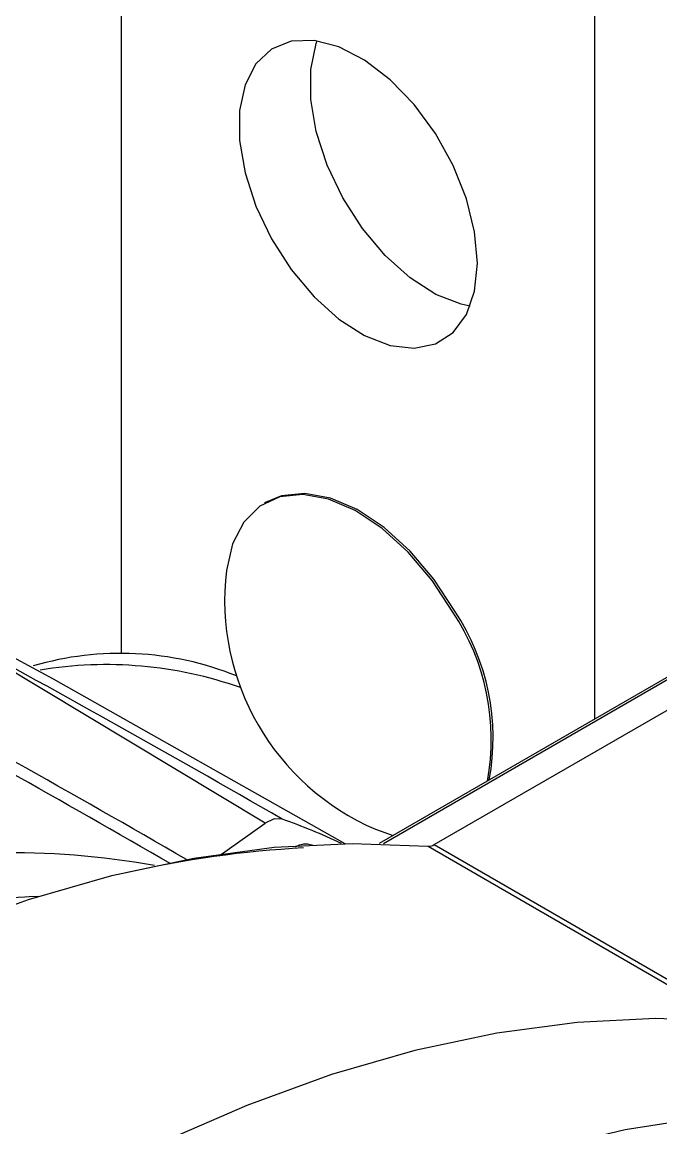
# Model space of a CAD drawing. Extents: x 6 to 134, y 1 to 99.
# Drawn here: x 19.816 to 21.008, y 82.921 to 84.984 of the extents above; entities that cross this region are included whole.
import ezdxf

# ---------------------------------------------------------------- set-up
doc = ezdxf.new("R2010")
doc.units = 0
doc.header["$MEASUREMENT"] = 0
doc.layers.add('OBJECT', color=7, linetype='CONTINUOUS')

msp = doc.modelspace()

# ---------------------------------------------------------------- linework, layer by layer
at = {"layer": 'OBJECT'}
for p, q in [((20.8851, 83.6842), (20.8851, 88.8417)), ((20.0013, 83.8065), (20.0013, 88.2842)), ((20.2716, 84.0886), (20.2681, 84.0865)), ((20.2699, 83.4898), (19.6614, 83.8549)), ((21.141, 83.8319), (20.4822, 83.4516)), ((21.1485, 83.8311), (20.4906, 83.4513)), ((20.5853, 83.4497), (21.2256, 83.8193)), ((20.4758, 83.4783), (20.5086, 83.4668)), ((20.574, 83.4466), (21.1397, 83.1201)), ((20.5853, 83.4497), (21.151, 83.1231))]:
    msp.add_line(p, q, dxfattribs=at)
at = {"layer": 'OBJECT', "flags": 128}
for points in [[(20.6659, 84.5344), (20.6607, 84.5927), (20.6454, 84.6543), (20.6205, 84.7163), (20.5874, 84.7758), (20.5475, 84.83), (20.5028, 84.8764), (20.4553, 84.9129), (20.4072, 84.9376), (20.3608, 84.9495), (20.3182, 84.9481), (20.2815, 84.9332), (20.2523, 84.9058), (20.2321, 84.867), (20.2218, 84.8187), (20.2218, 84.763), (20.2321, 84.7027), (20.2523, 84.6406), (20.2815, 84.5795), (20.3182, 84.5223), (20.3608, 84.4717), (20.4072, 84.43), (20.4553, 84.3992), (20.5028, 84.3808), (20.5475, 84.3755), (20.5874, 84.3837), (20.6205, 84.405), (20.6454, 84.4383), (20.6607, 84.4821), (20.6659, 84.5344)], [(20.6525, 84.4541), (20.6357, 84.4575), (20.5882, 84.476), (20.5401, 84.5067), (20.4937, 84.5484), (20.4511, 84.599), (20.4144, 84.6562), (20.3853, 84.7173), (20.3651, 84.7795), (20.3547, 84.8398), (20.3547, 84.8954), (20.3651, 84.9437), (20.3669, 84.9487)], [(20.6201, 83.8833), (20.5811, 83.9426), (20.5364, 83.9953), (20.488, 84.0392), (20.4378, 84.0726), (20.3878, 84.0941), (20.3402, 84.1028), (20.2968, 84.0984), (20.2594, 84.081), (20.2296, 84.0513), (20.2086, 84.0106), (20.1972, 83.9608)], [(20.6236, 83.8853), (20.5846, 83.9446), (20.54, 83.9973), (20.4915, 84.0413), (20.4413, 84.0747), (20.3914, 84.0962), (20.3437, 84.1049), (20.3003, 84.1004), (20.2716, 84.0886)], [(20.4192, 83.4515), (19.8742, 83.7583), (19.759, 83.8203)], [(20.1837, 83.4287), (20.2177, 83.4528), (20.2699, 83.4898)], [(20.3014, 83.4974), (20.2866, 83.4978), (20.2699, 83.4898)], [(17.9657, 81.9409), (18.1074, 82.1099), (18.2535, 82.2712), (18.4033, 82.4242), (18.5564, 82.5684), (18.7122, 82.7033), (18.87, 82.8283), (19.0293, 82.9429), (19.1896, 83.0467), (19.3501, 83.1394), (19.5104, 83.2206), (19.6697, 83.2899), (19.8276, 83.3472), (19.9833, 83.3922), (20.1364, 83.4247), (20.2863, 83.4447), (20.4323, 83.452), (20.574, 83.4466)], [(19.8461, 83.3529), (19.8292, 83.3521), (19.8207, 83.3517)], [(21.1397, 83.1201), (20.998, 83.1254), (20.852, 83.1181), (20.7021, 83.0982), (20.549, 83.0656), (20.3933, 83.0207), (20.2354, 82.9634), (20.0761, 82.894), (19.9158, 82.8128), (19.7553, 82.7202), (19.595, 82.6163), (19.4357, 82.5017), (19.2778, 82.3767), (19.1221, 82.2419), (18.969, 82.0977), (18.8191, 81.9446), (18.6731, 81.7833), (18.5314, 81.6143)], [(18.7446, 81.3426), (18.8598, 81.4874), (19.007, 81.6597), (19.1587, 81.8237), (19.3142, 81.9787), (19.473, 82.124), (19.6344, 82.2592), (19.7978, 82.3837), (19.9626, 82.4969), (20.1279, 82.5984), (20.2933, 82.6878), (20.4581, 82.7648), (20.6215, 82.829), (20.7829, 82.8802), (20.9417, 82.9182), (21.0972, 82.9428), (21.2489, 82.954), (21.3961, 82.9516), (21.5229, 82.9381)]]:
    msp.add_lwpolyline(points, dxfattribs=at)
at = {"layer": 'OBJECT'}
for centre, radius, start, end in [((20.6593, 83.9059), 0.4653, 173.2215, 246.7731), ((20.2645, 83.6465), 0.4272, 349.4499, 33.6541), ((20.268, 83.6486), 0.4272, 349.4499, 33.6541), ((6.587, 59.6926), 27.4728, 60.05304, 61.58189), ((19.9997, 83.2243), 0.5821, 68.2051, 106.2805), ((6.1088, 59.167), 28.0124, 59.98145, 61.48904), ((19.9731, 83.0312), 0.7542, 70.6023, 99.4485), ((5.5682, 58.291), 29.0195, 59.96446, 61.34541), ((19.9045, 82.3802), 1.1856, 64.6595, 70.4446), ((20.3454, 83.4113), 0.0392, 71.6784, 120.8096), ((20.5747, 83.4663), 0.0197, 267.9056, 302.315), ((19.7951, 81.9305), 1.504, 79.7508, 102.6295), ((20.4415, 81.5349), 1.9113, 93.0061, 103.0537), ((19.9348, 81.5396), 1.8156, 93.6043, 105.8759)]:
    msp.add_arc(centre, radius, start, end, dxfattribs=at)

doc.saveas('drawing.dxf')
